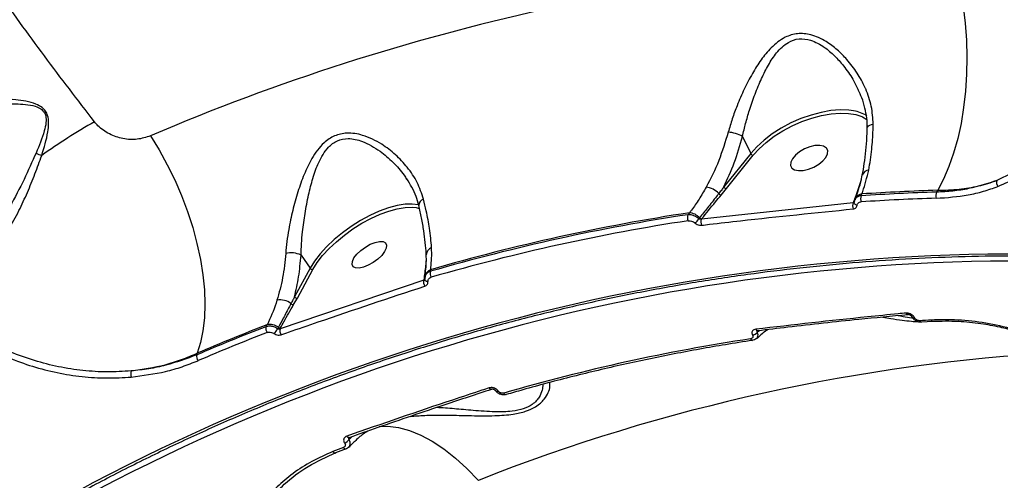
# Model space of a CAD drawing. Header units: millimetres. Extents: x -4335 to 4318, y -3792 to 3101.
# Drawn here: x 1303.6 to 1522.9, y 807.9 to 911 of the extents above; entities that cross this region are included whole.
import ezdxf

# ---------------------------------------------------------------- set-up
doc = ezdxf.new("R2010")
doc.units = ezdxf.units.MM
doc.layers.add('DIKOM_ОБЪЕКТ', color=7, linetype='Continuous')
doc.layers.add('DIKOM_РАЗМЕР_ОБЪЕКТА', color=7, linetype='Continuous')
doc.styles.add('style1', font='arial.ttf', dxfattribs={"width": 0.8})
doc.dimstyles.new('1-50', dxfattribs={"dimtxt": 300, "dimasz": 200, "dimexe": 100, "dimexo": 0, "dimgap": 100, "dimtad": 1, "dimtxsty": 'style1', "dimcen": 200, "dimclrd": 7, "dimclre": 7, "dimclrt": 7, "dimadec": 1, "dimazin": 2, "dimtfac": 1, "dimtmove": 0, "dimatfit": 2, "dimfxl": 0, "dimlwd": 25, "dimlwe": 18, "dimarcsym": 0})

# ---------------------------------------------------------------- blocks, each defined once
blk = doc.blocks.new('*D3')
at = {"layer": 'Defpoints', "color": 0, "transparency": 16777216}
for p in [(-2375.87, 1532.76), (1667.44, 1532.76), (-1786.5, -1525.94)]:
    blk.add_point(p, dxfattribs=at)
at = {"layer": 'DIKOM_РАЗМЕР_ОБЪЕКТА', "color": 7, "lineweight": 18, "transparency": 16777216}
for p, q in [((1667.44, 1532.76), (-2475.87, 1532.76)), ((-1786.5, -1525.94), (-2475.87, -1525.94))]:
    blk.add_line(p, q, dxfattribs=at)
at = {"layer": 'DIKOM_РАЗМЕР_ОБЪЕКТА', "color": 7, "lineweight": 25, "transparency": 16777216}
blk.add_line((-2375.87, -1325.94), (-2375.87, 1332.76), dxfattribs=at)
at = {"layer": 'DIKOM_РАЗМЕР_ОБЪЕКТА', "color": 7, "transparency": 16777216}
for points in [[(-2409.21, 1332.76), (-2342.54, 1332.76), (-2375.87, 1532.76)], [(-2409.21, -1325.94), (-2342.54, -1325.94), (-2375.87, -1525.94)]]:
    blk.add_solid(points, dxfattribs=at)
at = {"layer": 'DIKOM_РАЗМЕР_ОБЪЕКТА', "color": 7, "transparency": 16777216, "insert": (-2629.15, -119.32), "char_height": 300, "attachment_point": 5, "rotation": 90, "style": 'style1'}
blk.add_mtext('3050', dxfattribs=at)

msp = doc.modelspace()

# ---------------------------------------------------------------- linework, layer by layer
at = {"layer": 'DIKOM_ОБЪЕКТ', "color": 7, "linetype": 'Continuous', "lineweight": 15}
for p, q in [((1465.257, 884.869), (1467.08, 881.031)), ((1467.08, 881.031), (1461.099, 873.577)), ((1461.674, 873.17), (1467.655, 880.624)), ((1525.479, 876.594), (1522.144, 874.984)), ((1460.488, 871.736), (1461.674, 873.17)), ((1508.895, 872.795), (1508.628, 872.382)), ((1490.342, 870.577), (1490.461, 870.9)), ((1491.8, 871.575), (1491.95, 871.981)), ((1489.992, 870.004), (1456.054, 866.345)), ((1490.075, 870.226), (1489.992, 870.004)), ((1453.376, 867.77), (1453.037, 867.34)), ((1455.673, 866.651), (1455.471, 866.398)), ((1456.054, 866.345), (1456.118, 866.425)), ((1366.54, 858.297), (1368.56, 855.343)), ((1368.56, 855.343), (1365.074, 848.954)), ((1365.723, 848.684), (1369.209, 855.073)), ((1394.26, 853.238), (1394.216, 852.91)), ((1394.226, 853.246), (1394.257, 853.477)), ((1395.481, 854.667), (1395.529, 855.032)), ((1393.994, 852.68), (1361.846, 841.787)), ((1394.003, 852.747), (1393.994, 852.68)), ((1394.216, 852.91), (1394.209, 852.854)), ((1394.214, 852.855), (1394.216, 852.91)), ((1364.89, 847.211), (1365.723, 848.684)), ((1502.235, 844.967), (1502.218, 844.966)), ((1503.696, 844.28), (1503.685, 844.301)), ((1358.937, 842.692), (1358.709, 842.269)), ((1361.477, 842.135), (1361.299, 841.808)), ((1507.826, 843.42), (1505.284, 843.267)), ((1361.846, 841.787), (1361.973, 842.019)), ((1467.472, 840.416), (1467.483, 840.395)), ((1468.574, 841.055), (1468.799, 841.357)), ((1468.585, 841.035), (1468.574, 841.055)), ((1469.016, 841.383), (1468.585, 841.035)), ((1468.648, 841.364), (1468.628, 841.362)), ((1343.221, 835.961), (1343.342, 836.341)), ((1409.15, 828.263), (1409.131, 828.258)), ((1410.053, 827.934), (1410.034, 827.961)), ((1410.623, 827.875), (1410.609, 827.895)), ((1376.288, 816.248), (1376.302, 816.229)), ((1377.273, 817.052), (1377.552, 817.522)), ((1377.287, 817.032), (1377.273, 817.052)), ((1377.965, 817.668), (1377.287, 817.032)), ((1377.313, 817.46), (1377.292, 817.454)), ((1376.611, 814.934), (1374.258, 814.009))]:
    msp.add_line(p, q, dxfattribs=at)
at = {"layer": 'DIKOM_ОБЪЕКТ', "color": 7, "linetype": 'Continuous', "lineweight": 15, "flags": 128}
for points in [[(1512.229, 924.468), (1513.168, 921.097), (1513.952, 917.57), (1514.573, 913.92), (1515.027, 910.179), (1515.309, 906.383), (1515.417, 902.565), (1515.349, 898.76), (1515.107, 895.003), (1514.692, 891.328), (1514.108, 887.77), (1513.361, 884.359), (1512.457, 881.128), (1511.405, 878.106), (1510.214, 875.319), (1508.895, 872.795)], [(1490.088, 890.565), (1489.017, 890.716), (1487.092, 890.785), (1485.01, 890.626), (1482.818, 890.243), (1480.564, 889.645), (1478.296, 888.845), (1476.065, 887.86), (1473.919, 886.712), (1471.906, 885.425), (1470.068, 884.029), (1468.448, 882.554), (1467.08, 881.031)], [(1467.655, 880.624), (1468.982, 882.1), (1470.553, 883.531), (1472.334, 884.885), (1474.287, 886.132), (1476.368, 887.246), (1478.531, 888.201), (1480.73, 888.977), (1482.916, 889.557), (1485.042, 889.928), (1487.061, 890.082), (1488.928, 890.015), (1490.603, 889.73), (1491.932, 889.284)], [(1491.932, 889.284), (1492.048, 889.232), (1493.078, 888.647)], [(1493.131, 886.72), (1493.15, 886.823), (1493.255, 887.019), (1493.447, 887.201), (1493.718, 887.363), (1494.059, 887.498), (1494.457, 887.602)], [(1332.887, 884.978), (1334.826, 881.827), (1336.638, 878.527), (1338.309, 875.107), (1339.821, 871.6), (1341.162, 868.036), (1342.319, 864.449), (1343.283, 860.872), (1344.043, 857.336), (1344.593, 853.874), (1344.928, 850.517), (1345.045, 847.297), (1344.943, 844.242), (1344.623, 841.381), (1344.088, 838.739), (1343.342, 836.341)], [(1478.848, 877.242), (1480.02, 877.51), (1481.203, 877.982), (1482.3, 878.618), (1483.223, 879.368), (1483.897, 880.171), (1484.268, 880.961), (1484.304, 881.675), (1484.004, 882.255), (1483.391, 882.654), (1482.516, 882.839), (1481.449, 882.795), (1480.277, 882.527), (1479.094, 882.055), (1477.996, 881.419), (1477.073, 880.669), (1476.399, 879.866), (1476.029, 879.075), (1475.992, 878.362), (1476.293, 877.782), (1476.905, 877.383), (1477.781, 877.198), (1478.848, 877.242)], [(1392.964, 869.49), (1392.811, 869.528), (1391.413, 869.714), (1389.799, 869.659), (1388.004, 869.366), (1386.068, 868.839), (1384.033, 868.092), (1381.944, 867.139), (1379.847, 866.003), (1377.786, 864.707), (1375.809, 863.281), (1373.957, 861.756), (1372.272, 860.164), (1370.789, 858.541), (1369.543, 856.922), (1368.56, 855.343)], [(1369.209, 855.073), (1370.162, 856.604), (1371.371, 858.174), (1372.808, 859.748), (1374.442, 861.291), (1376.238, 862.77), (1378.156, 864.153), (1380.154, 865.41), (1382.188, 866.512), (1384.213, 867.435), (1386.186, 868.16), (1388.064, 868.67), (1389.804, 868.955), (1391.369, 869.008), (1392.292, 868.915)], [(1392.292, 868.915), (1392.725, 868.828), (1393.106, 868.723)], [(1490.873, 869.417), (1490.713, 869.476), (1490.569, 869.552), (1490.447, 869.643), (1490.349, 869.746), (1490.28, 869.857), (1490.242, 869.973), (1490.235, 870.09), (1490.26, 870.205)], [(1380.509, 855.588), (1379.535, 855.384), (1378.745, 855.421), (1378.204, 855.697), (1377.954, 856.189), (1378.017, 856.857), (1378.387, 857.647), (1379.035, 858.496), (1379.907, 859.334), (1380.934, 860.093), (1382.031, 860.712), (1383.111, 861.142), (1384.085, 861.346), (1384.875, 861.309), (1385.416, 861.033), (1385.666, 860.541), (1385.603, 859.873), (1385.233, 859.083), (1384.585, 858.234), (1383.713, 857.396), (1382.686, 856.637), (1381.589, 856.017), (1380.509, 855.588)], [(1394.929, 852.337), (1394.772, 852.366), (1394.627, 852.411), (1394.5, 852.469), (1394.392, 852.541), (1394.308, 852.623), (1394.25, 852.714), (1394.219, 852.81), (1394.214, 852.855)], [(1410.038, 827.956), (1410.069, 827.92), (1410.14, 827.874), (1410.233, 827.849), (1410.344, 827.843), (1410.471, 827.859), (1410.609, 827.895)], [(1384.01, 819.939), (1385.943, 819.98), (1388.322, 819.689), (1390.783, 819.031), (1393.308, 818.012), (1395.877, 816.64), (1398.469, 814.926), (1401.066, 812.882), (1403.645, 810.524), (1406.188, 807.872)], [(1377.292, 817.454), (1377.277, 817.45), (1377.181, 817.449), (1377.078, 817.483), (1376.97, 817.551), (1376.863, 817.65), (1376.76, 817.777)], [(1373.68, 814.312), (1373.776, 814.201), (1373.874, 814.112), (1373.973, 814.046), (1374.07, 814.006), (1374.162, 813.992), (1374.246, 814.005), (1374.258, 814.01)]]:
    msp.add_lwpolyline(points, dxfattribs=at)
at = {"layer": 'DIKOM_ОБЪЕКТ', "color": 7, "linetype": 'Continuous', "lineweight": 15}
for centre, radius, start, end in [((1526.244, 433.839), 490.829, 91.63622, 113.19987), ((1488.671, 882.179), 8.505, 58.91497, 80.41093), ((1393.978, 760.009), 147.776, 119.87748, 125.30814), ((1461.318, 877.403), 8.441, 62.18731, 84.99816), ((1311.325, 888.84), 8.687, 242.45742, 251.49021), ((1467.746, 881.362), 0.744, 206.39971, 262.94293), ((1493.596, 875.688), 1.637, 93.92334, 161.51372), ((1523.337, 874.481), 1.294, 157.12796, 219.50908), ((1456.599, 868.893), 4.636, 43.56863, 83.74058), ((1461.765, 873.908), 0.744, 206.39042, 262.96342), ((1522.578, 411.159), 461.839, 91.69772, 93.80247), ((1394.397, 869.366), 1.519, 107.86204, 177.58385), ((1460.608, 872.49), 0.764, 211.68196, 260.97359), ((1492.132, 870.165), 1.826, 95.72789, 156.24771), ((1493.407, 870.868), 1.756, 156.27135, 202.22423), ((1522.237, 410.825), 460.387, 91.70086, 93.79301), ((1522.323, 411.206), 461.38, 91.7009, 93.79324), ((1510.241, 871.629), 1.78, 154.97602, 200.37978), ((1491.558, 869.332), 1.704, 156.75884, 204.24676), ((1490.034, 870.576), 0.352, 276.69937, 337.37055), ((1521.208, 420.716), 451.797, 98.67835, 106.15772), ((1521.454, 420.875), 452.05, 98.66159, 106.17446), ((1454.634, 866.738), 1.707, 159.32843, 206.41539), ((1453.078, 864.241), 3.541, 42.87964, 85.18322), ((1451.932, 868.827), 4.293, 308.78384, 325.5287), ((1456.198, 867.134), 0.714, 222.64804, 263.54834), ((1457.701, 865.707), 1.766, 158.81228, 204.43994), ((1521.124, 420.349), 450.791, 98.67836, 106.15769), ((1396.336, 858.313), 1.78, 109.71134, 179.44737), ((1526.839, 415.623), 442.919, 84.78125, 120.05483), ((1364.273, 853.549), 5.261, 64.47172, 102.66406), ((1527.457, 415.287), 441.687, 84.78539, 120.05072), ((1369.093, 855.711), 0.648, 214.55562, 280.22857), ((1396.233, 853.159), 2.001, 110.58554, 170.85885), ((1397.053, 854.218), 1.635, 164.06171, 212.73745), ((1395.523, 852.26), 1.586, 164.64874, 214.89712), ((1393.827, 853.142), 0.432, 294.09167, 329.57615), ((1365.608, 849.322), 0.648, 214.55562, 280.22857), ((1361.929, 844.48), 3.782, 51.27841, 101.55642), ((1364.791, 847.858), 0.655, 220.73204, 278.68264), ((1502.297, 845.477), 0.518, 198.663, 261.29671), ((1503.557, 844.816), 0.531, 215.02516, 283.93191), ((1503.568, 844.802), 0.537, 216.56414, 283.73505), ((1521.222, 421.122), 451.415, 111.10077, 113.22342), ((1521.405, 421.439), 451.498, 111.09047, 113.22746), ((1360.261, 841.918), 1.592, 167.2643, 216.84946), ((1359.61, 839.694), 3.073, 52.59295, 102.65737), ((1361.854, 842.627), 0.62, 232.57636, 281.07325), ((1532.221, 410.759), 433.713, 93.27642, 93.6132), ((1505.34, 843.732), 0.468, 195.09738, 263.26081), ((1521.024, 421.038), 450.104, 111.1001, 113.22418), ((1356.019, 844.6), 5.973, 319.52962, 332.13545), ((1363.441, 841.411), 1.639, 166.72058, 215.08736), ((1467.243, 842.079), 1.679, 277.83488, 322.42411), ((1467.254, 842.059), 1.679, 277.83697, 322.42667), ((1468.712, 841.868), 0.514, 198.11135, 260.62351), ((1531.381, 416.086), 428.323, 98.63994, 106.19616), ((1467.511, 839.712), 0.502, 198.98033, 266.50168), ((1344.764, 835.651), 1.573, 168.65372, 218.62857), ((1559.684, 420.184), 416.969, 93.23615, 111.59995), ((1330.862, 831.719), 2.374, 164.287, 197.69068), ((1409.095, 828.817), 0.56, 205.28617, 273.68268), ((1410.38, 828.322), 0.509, 230.58701, 298.47251), ((1412.408, 827.636), 0.546, 204.3185, 272.82026), ((1375.624, 818.067), 1.936, 290.05013, 328.36647), ((1375.638, 818.048), 1.937, 290.05565, 328.36512), ((1531.21, 416.933), 427.464, 111.28506, 111.6244), ((1376.547, 815.508), 0.577, 207.88719, 276.38275)]:
    msp.add_arc(centre, radius, start, end, dxfattribs=at)
for points, knots in [([(1320.364, 888.145), (1316.617, 893.02), (1309.119, 902.777), (1298.232, 917.915), (1287.64, 933.371), (1277.257, 949.357), (1267.119, 965.85), (1257.263, 982.825), (1247.854, 1000.009), (1238.618, 1017.933), (1229.642, 1036.589), (1221.005, 1055.945), (1213.007, 1075.355), (1205.686, 1094.727), (1199.075, 1113.97), (1193.21, 1133.001), (1188.111, 1151.783), (1183.769, 1170.291), (1180.186, 1188.49), (1177.375, 1206.294), (1175.352, 1223.62), (1174.131, 1240.394), (1173.728, 1256.578), (1174.125, 1272.159), (1175.313, 1287.105), (1177.285, 1301.348), (1180.032, 1314.82), (1183.623, 1327.704), (1188.103, 1339.91), (1193.494, 1351.363), (1199.702, 1361.819), (1206.732, 1371.199), (1214.49, 1379.581), (1220.287, 1384.216), (1223.184, 1386.533)], [0, 0, 0, 0, 0.0277665, 0.0555662, 0.0833659, 0.1111323, 0.1400374, 0.1689801, 0.1979227, 0.2268276, 0.2586374, 0.2905481, 0.3225101, 0.3544717, 0.3863819, 0.4181912, 0.4498954, 0.4817, 0.5135555, 0.545411, 0.5772152, 0.6089191, 0.6405474, 0.6722759, 0.7040551, 0.7358343, 0.7675625, 0.7991909, 0.8325939, 0.8660263, 0.8994294, 0.9329429, 0.9664864, 1, 1, 1, 1]), ([(1304.461, 798.908), (1303.449, 800.016), (1299.994, 803.799), (1294.157, 810.447), (1286.966, 818.823), (1279.872, 827.351), (1272.884, 835.997), (1266.001, 844.767), (1259.222, 853.662), (1252.543, 862.686), (1245.962, 871.84), (1239.477, 881.128), (1233.087, 890.552), (1226.789, 900.114), (1220.582, 909.82), (1214.472, 919.659), (1208.479, 929.599), (1202.627, 939.6), (1196.934, 949.634), (1191.402, 959.697), (1186.027, 969.792), (1180.808, 979.924), (1175.741, 990.095), (1170.827, 1000.309), (1166.063, 1010.567), (1161.449, 1020.873), (1156.983, 1031.231), (1152.666, 1041.638), (1148.51, 1052.067), (1144.532, 1062.476), (1140.748, 1072.827), (1137.16, 1083.109), (1133.767, 1093.327), (1130.567, 1103.484), (1127.558, 1113.585), (1124.739, 1123.632), (1122.11, 1133.628), (1119.67, 1143.576), (1117.419, 1153.478), (1115.356, 1163.337), (1113.485, 1173.134), (1111.814, 1182.831), (1110.352, 1192.389), (1109.1, 1201.791), (1108.057, 1211.039), (1107.223, 1220.137), (1106.596, 1229.089), (1106.177, 1237.897), (1105.964, 1246.565), (1105.959, 1255.093), (1106.161, 1263.485), (1106.571, 1271.744), (1107.189, 1279.857), (1108.013, 1287.8), (1109.041, 1295.538), (1110.27, 1303.052), (1111.7, 1310.34), (1113.33, 1317.406), (1115.161, 1324.251), (1117.192, 1330.879), (1119.425, 1337.292), (1121.86, 1343.49), (1124.497, 1349.475), (1127.339, 1355.248), (1130.381, 1360.811), (1133.629, 1366.127), (1136.239, 1370.088), (1137.825, 1372.188), (1138.202, 1372.686)], [0, 0, 0, 0, 0.0064579, 0.0220536, 0.0376537, 0.0531764, 0.0686275, 0.0840244, 0.099385, 0.1147266, 0.1300668, 0.1454198, 0.1608006, 0.1762268, 0.1917158, 0.2072851, 0.2228892, 0.2384362, 0.2539061, 0.2693167, 0.2846857, 0.3000308, 0.3153693, 0.3307171, 0.3460876, 0.3614984, 0.376967, 0.3925107, 0.4081175, 0.4236983, 0.4391916, 0.4546206, 0.4700027, 0.4853558, 0.5006973, 0.5160447, 0.5314098, 0.5468098, 0.5622626, 0.5777855, 0.5933872, 0.6089872, 0.6245089, 0.6399613, 0.6553617, 0.6707279, 0.6860772, 0.7014273, 0.7167915, 0.7321854, 0.7476265, 0.763132, 0.7787193, 0.7943265, 0.809879, 0.825356, 0.8407746, 0.8561523, 0.8715059, 0.8868529, 0.9022085, 0.9175857, 0.9330015, 0.9484726, 0.964016, 0.9796082, 0.9951626, 1, 1, 1, 1]), ([(1305.013, 798.99), (1302.139, 802.189), (1294.397, 810.807), (1281.994, 825.44), (1267.924, 843), (1254.071, 861.346), (1240.491, 880.434), (1227.24, 900.218), (1214.609, 920.261), (1202.627, 940.488), (1191.308, 960.822), (1180.467, 981.594), (1170.164, 1002.751), (1160.448, 1024.225), (1151.534, 1045.544), (1143.433, 1066.639), (1136.139, 1087.447), (1129.533, 1108.306), (1123.668, 1129.144), (1118.583, 1149.888), (1114.391, 1170.081), (1111.085, 1189.665), (1108.638, 1208.6), (1107.011, 1227.194), (1106.246, 1245.365), (1106.366, 1263.04), (1107.368, 1279.829), (1109.229, 1295.695), (1111.905, 1310.622), (1115.441, 1324.856), (1119.865, 1338.307), (1125.162, 1350.939), (1131.037, 1361.877), (1135.523, 1369.125), (1138.064, 1372.345), (1138.46, 1372.848)], [0, 0, 0, 0, 0.0184092, 0.0495957, 0.0808061, 0.1119926, 0.1440849, 0.1762035, 0.2082958, 0.2394823, 0.2706928, 0.3018793, 0.3339715, 0.36609, 0.3981823, 0.4293688, 0.4605793, 0.4917658, 0.5238581, 0.5559766, 0.588069, 0.6192554, 0.6504658, 0.6816524, 0.7137447, 0.7458632, 0.7779554, 0.8091418, 0.8403524, 0.8715386, 0.903631, 0.9357495, 0.9678418, 0.9949849, 1, 1, 1, 1]), ([(1522.338, 873.657), (1523.921, 874.357), (1526.84, 875.648), (1530.481, 878.227), (1533.487, 881.052), (1536.001, 884.288), (1537.994, 887.905), (1539.465, 891.851), (1540.411, 896.095), (1540.794, 900.603), (1540.68, 905.303), (1540.153, 908.552), (1539.89, 910.174)], [0, 0, 0, 0, 0.116679, 0.2150838, 0.3137969, 0.4122005, 0.510059, 0.608226, 0.7060841, 0.803953, 0.9021315, 1, 1, 1, 1]), ([(1494.457, 887.602), (1494.381, 888.943), (1494.227, 891.626), (1493.296, 894.317), (1492.205, 896.799), (1490.952, 899.095), (1488.805, 901.933), (1486.452, 904.297), (1484.286, 905.92), (1482.273, 907.001), (1480.15, 907.77), (1477.541, 908.029), (1475.037, 907.272), (1473.108, 906.036), (1471.272, 904.384), (1469.356, 902.033), (1467.39, 898.896), (1465.597, 895.447), (1464.117, 892.016), (1462.916, 888.778), (1462.342, 886.8), (1462.054, 885.812)], [0, 0, 0, 0, 0.0726904, 0.1455241, 0.1511322, 0.2173305, 0.2835414, 0.3377161, 0.3918178, 0.4254877, 0.4591105, 0.5134523, 0.5679355, 0.6044954, 0.6411211, 0.7029631, 0.7649119, 0.8309033, 0.8968714, 0.9484527, 1, 1, 1, 1]), ([(1465.257, 884.869), (1465.479, 885.833), (1465.928, 887.778), (1466.861, 890.955), (1468.026, 894.352), (1469.427, 897.756), (1471.004, 900.881), (1472.541, 903.227), (1474.077, 904.897), (1475.684, 906.125), (1477.871, 906.878), (1480.19, 906.561), (1482.074, 905.749), (1483.891, 904.618), (1485.861, 902.938), (1488.001, 900.53), (1489.827, 897.962), (1490.738, 896.053), (1491.122, 895.248)], [0, 0, 0, 0, 0.0634864, 0.1280234, 0.2090969, 0.2916221, 0.3660303, 0.4419406, 0.4840635, 0.5272277, 0.5885561, 0.649802, 0.6885312, 0.728246, 0.7931506, 0.8593715, 0.9406277, 1, 1, 1, 1]), ([(1493.127, 886.714), (1493.129, 886.732), (1493.197, 887.468), (1493.049, 888.979), (1492.662, 891.241), (1492.022, 893.364), (1491.41, 894.686), (1491.144, 895.262)], [0, 0, 0, 0, 0.0062471, 0.2551416, 0.5160748, 0.7891718, 1, 1, 1, 1]), ([(1308.567, 880.603), (1309.107, 882.345), (1309.853, 884.755), (1310.188, 887.752), (1310.03, 889.356), (1309.475, 890.543), (1308.578, 891.456), (1307.07, 892.23), (1305.059, 892.768), (1301.357, 893.27), (1298.386, 893.259), (1296.194, 893.251)], [0, 0, 0, 0, 0.2311147, 0.3196671, 0.3914021, 0.4366909, 0.4822187, 0.5456614, 0.6397126, 0.7342287, 1, 1, 1, 1]), ([(1296.284, 891.841), (1296.287, 891.841), (1298.425, 892.065), (1301.323, 892.227), (1304.935, 892.07), (1306.863, 891.734), (1308.312, 891.142), (1309.14, 890.353), (1309.58, 889.273), (1309.567, 887.803), (1308.942, 885.008), (1307.997, 882.769), (1307.308, 881.138)], [0, 0, 0, 0, 0.0003159, 0.2742194, 0.3691428, 0.4635449, 0.5235463, 0.5648674, 0.6061832, 0.6747259, 0.7630179, 1, 1, 1, 1]), ([(1332.887, 884.978), (1331.918, 884.663), (1330.004, 884.041), (1326.756, 884.219), (1323.675, 885.253), (1321.541, 886.753), (1320.619, 887.843), (1320.364, 888.145)], [0, 0, 0, 0, 0.238519, 0.4713361, 0.6968036, 0.9159899, 1, 1, 1, 1]), ([(1492.029, 876.223), (1492.069, 876.404), (1492.294, 877.421), (1492.596, 879.486), (1492.912, 882.417), (1493.081, 884.849), (1493.101, 886.33), (1493.107, 886.722)], [0, 0, 0, 0, 0.0597773, 0.336917, 0.6167482, 0.8986027, 1, 1, 1, 1]), ([(1493.484, 877.32), (1493.73, 878.845), (1494.185, 881.663), (1494.406, 885.242), (1494.448, 887.174), (1494.457, 887.602)], [0, 0, 0, 0, 0.4786863, 0.8843724, 1, 1, 1, 1]), ([(1393.931, 870.812), (1393.514, 872.075), (1392.678, 874.604), (1390.436, 877.923), (1387.743, 880.813), (1385.049, 882.879), (1382.534, 884.291), (1380.502, 885.095), (1378.572, 885.537), (1376.435, 885.667), (1373.989, 885.13), (1371.806, 883.643), (1370.183, 881.812), (1368.659, 879.469), (1367.179, 876.36), (1365.797, 872.434), (1364.647, 868.293), (1363.863, 864.529), (1363.355, 861.303), (1363.198, 859.556), (1363.119, 858.682)], [0, 0, 0, 0, 0.0754483, 0.1510287, 0.2213859, 0.2917227, 0.3346575, 0.3775434, 0.4104258, 0.4432558, 0.4962483, 0.5490795, 0.5889874, 0.6289746, 0.6969451, 0.7650085, 0.83635, 0.90763, 0.9538283, 1, 1, 1, 1]), ([(1366.54, 858.297), (1366.572, 859.144), (1366.636, 860.853), (1366.923, 863.984), (1367.414, 867.661), (1368.171, 871.684), (1369.151, 875.528), (1370.232, 878.557), (1371.434, 880.861), (1372.734, 882.621), (1374.595, 884.044), (1376.773, 884.471), (1378.687, 884.243), (1380.445, 883.71), (1382.315, 882.809), (1384.654, 881.295), (1387.147, 879.099), (1389.137, 876.967), (1389.962, 875.596), (1390.137, 875.307)], [0, 0, 0, 0, 0.0542321, 0.1093103, 0.1929509, 0.2785361, 0.3571034, 0.4373191, 0.4816491, 0.5270033, 0.5841146, 0.6409375, 0.6766562, 0.7134783, 0.7622655, 0.811883, 0.8939173, 0.9776309, 1, 1, 1, 1]), ([(1462.054, 885.812), (1461.395, 883.657), (1460.057, 879.286), (1458.159, 875.374), (1457.11, 873.513), (1457.104, 873.502)], [0, 0, 0, 0, 0.4913957, 0.9970691, 1, 1, 1, 1]), ([(1461.099, 873.577), (1461.908, 875.329), (1463.544, 878.87), (1464.682, 882.855), (1465.257, 884.869)], [0, 0, 0, 0, 0.4947653, 1, 1, 1, 1]), ([(1285.305, 852.61), (1286.445, 852.642), (1288.446, 852.698), (1291.214, 853.788), (1293.741, 855.312), (1296.229, 857.484), (1298.795, 860.436), (1301.236, 864.046), (1303.469, 868.132), (1305.398, 872.313), (1307.09, 876.478), (1308.075, 879.229), (1308.567, 880.603)], [0, 0, 0, 0, 0.1044881, 0.1833859, 0.2623382, 0.3558358, 0.4494198, 0.5631916, 0.6770795, 0.7845063, 0.8924056, 1, 1, 1, 1]), ([(1307.308, 881.138), (1306.432, 879.176), (1304.659, 875.202), (1301.884, 869.794), (1299.077, 865.171), (1296.533, 861.676), (1293.889, 858.791), (1291.679, 856.835), (1290.223, 855.992), (1289.728, 855.705)], [0, 0, 0, 0, 0.2052049, 0.4156969, 0.5588364, 0.7052004, 0.8206449, 0.9389472, 1, 1, 1, 1]), ([(1491.95, 871.981), (1492.017, 872.17), (1492.587, 873.771), (1493.064, 875.657), (1493.484, 877.32)], [0, 0, 0, 0, 0.1178564, 1, 1, 1, 1]), ([(1392.887, 869.431), (1392.698, 870.107), (1392.309, 871.496), (1391.393, 873.479), (1390.58, 874.729), (1390.184, 875.338)], [0, 0, 0, 0, 0.3275232, 0.6728128, 1, 1, 1, 1]), ([(1491.807, 875.157), (1491.399, 873.952), (1490.846, 872.313), (1490.236, 870.663), (1490.075, 870.226)], [0, 0, 0, 0, 0.7353032, 1, 1, 1, 1]), ([(1490.462, 870.919), (1490.641, 871.411), (1491.061, 872.563), (1491.647, 874.352), (1491.912, 875.667), (1492.021, 876.208)], [0, 0, 0, 0, 0.305274, 0.7138673, 1, 1, 1, 1]), ([(1522.144, 874.984), (1520.076, 874.303), (1516.944, 873.271), (1512.307, 872.581), (1509.854, 872.449), (1508.628, 872.382)], [0, 0, 0, 0, 0.4928067, 0.7464005, 1, 1, 1, 1]), ([(1508.895, 872.795), (1510.5, 872.845), (1513.657, 872.943), (1518.106, 873.684), (1520.793, 874.549), (1522.144, 874.984)], [0, 0, 0, 0, 0.3395455, 0.667763, 1, 1, 1, 1]), ([(1457.104, 873.502), (1456.587, 872.594), (1455.548, 870.77), (1454.288, 868.922), (1453.525, 867.958), (1453.376, 867.77)], [0, 0, 0, 0, 0.443893, 0.8911144, 1, 1, 1, 1]), ([(1461.099, 873.577), (1460.935, 873.358), (1460.562, 872.86), (1460.175, 872.366), (1459.958, 872.089)], [0, 0, 0, 0, 0.4403351, 1, 1, 1, 1]), ([(1508.572, 871.009), (1510.984, 871.185), (1514.638, 871.45), (1519.143, 872.519), (1521.273, 873.278), (1522.338, 873.657)], [0, 0, 0, 0, 0.4927592, 0.7463788, 1, 1, 1, 1]), ([(1395.735, 859.989), (1395.608, 861.389), (1395.375, 863.951), (1394.682, 867.676), (1394.14, 869.938), (1393.931, 870.812)], [0, 0, 0, 0, 0.4251174, 0.7780796, 1, 1, 1, 1]), ([(1459.958, 872.089), (1459.787, 871.871), (1458.935, 870.784), (1457.513, 868.96), (1456.257, 867.384), (1455.673, 866.651)], [0, 0, 0, 0, 0.1178946, 0.5894812, 1, 1, 1, 1]), ([(1456.118, 866.425), (1457.134, 867.681), (1458.567, 869.453), (1460.055, 871.221), (1460.488, 871.736)], [0, 0, 0, 0, 0.7088218, 1, 1, 1, 1]), ([(1490.254, 870.091), (1490.252, 870.161), (1490.248, 870.328), (1490.326, 870.476), (1490.371, 870.562)], [0, 0, 0, 0, 0.4184476, 1, 1, 1, 1]), ([(1491.8, 871.575), (1491.699, 871.561), (1491.353, 871.512), (1490.853, 871.278), (1490.464, 870.924), (1490.392, 870.642), (1490.372, 870.562)], [0, 0, 0, 0, 0.1468972, 0.5034405, 0.8587756, 1, 1, 1, 1]), ([(1394.541, 858.35), (1394.539, 858.451), (1394.523, 859.296), (1394.352, 861.093), (1394.013, 863.737), (1393.526, 866.523), (1393.084, 868.478), (1392.869, 869.429)], [0, 0, 0, 0, 0.0329353, 0.2747258, 0.5194163, 0.7661712, 1, 1, 1, 1]), ([(1456.093, 864.976), (1456.675, 865.045), (1459.586, 865.387), (1470.938, 866.696), (1481.625, 867.781), (1490.004, 868.632)], [0, 0, 0, 0, 0.0512237, 0.2561266, 1, 1, 1, 1]), ([(1490.239, 870.139), (1490.236, 870.125), (1490.223, 870.072), (1490.152, 870.022), (1490.064, 870), (1490.006, 870.003), (1489.992, 870.004)], [0, 0, 0, 0, 0.1377347, 0.5028753, 0.8786112, 1, 1, 1, 1]), ([(1490.004, 868.632), (1490.05, 868.638), (1490.239, 868.663), (1490.528, 868.784), (1490.796, 869.049), (1490.847, 869.294), (1490.873, 869.417)], [0, 0, 0, 0, 0.0963818, 0.3985807, 0.6990965, 1, 1, 1, 1]), ([(1490.873, 869.417), (1490.898, 869.539), (1490.95, 869.784), (1491.218, 870.05), (1491.518, 870.176), (1491.722, 870.198), (1491.782, 870.204)], [0, 0, 0, 0, 0.292755, 0.5850877, 0.8788232, 1, 1, 1, 1]), ([(1455.471, 866.398), (1455.415, 866.448), (1455.152, 866.688), (1454.595, 867.045), (1453.789, 867.339), (1453.287, 867.34), (1453.037, 867.34)], [0, 0, 0, 0, 0.0813959, 0.3858, 0.6937427, 1, 1, 1, 1]), ([(1456.054, 866.345), (1455.988, 866.327), (1455.86, 866.293), (1455.662, 866.306), (1455.534, 866.354), (1455.478, 866.392), (1455.471, 866.398)], [0, 0, 0, 0, 0.3343753, 0.6548041, 0.9517084, 1, 1, 1, 1]), ([(1453.106, 865.979), (1453.263, 865.988), (1453.578, 866.007), (1454.081, 865.854), (1454.426, 865.652), (1454.587, 865.511), (1454.621, 865.481)], [0, 0, 0, 0, 0.307718, 0.6158859, 0.9190996, 1, 1, 1, 1]), ([(1454.621, 865.481), (1454.642, 865.462), (1454.789, 865.331), (1455.114, 865.129), (1455.615, 864.963), (1455.933, 864.972), (1456.093, 864.976)], [0, 0, 0, 0, 0.052344, 0.3649891, 0.6827408, 1, 1, 1, 1]), ([(1395.529, 855.032), (1395.546, 855.192), (1395.634, 856.002), (1395.784, 857.605), (1395.752, 859.192), (1395.735, 859.989)], [0, 0, 0, 0, 0.1088877, 0.552805, 1, 1, 1, 1]), ([(1567.447, 856.331), (1565.355, 856.506), (1559.284, 857.014), (1549.236, 857.618), (1537.313, 858.038), (1525.407, 858.142), (1513.525, 857.935), (1501.673, 857.416), (1489.857, 856.584), (1478.085, 855.442), (1466.362, 853.988), (1454.694, 852.224), (1443.089, 850.151), (1431.553, 847.771), (1420.091, 845.083), (1408.711, 842.091), (1397.417, 838.794), (1386.217, 835.196), (1375.117, 831.299), (1364.122, 827.103), (1353.238, 822.612), (1342.472, 817.828), (1331.829, 812.755), (1321.317, 807.39), (1312.62, 802.67), (1307.449, 799.702), (1305.697, 798.697)], [0, 0, 0, 0, 0.0228191, 0.066222, 0.1096261, 0.1530303, 0.1964353, 0.2398405, 0.283246, 0.3266516, 0.3700578, 0.4134643, 0.4568712, 0.500278, 0.5436852, 0.5870923, 0.6304997, 0.6739071, 0.7173147, 0.7607223, 0.8041297, 0.847537, 0.8909443, 0.9343514, 0.9777582, 1, 1, 1, 1]), ([(1363.119, 858.682), (1362.937, 856.841), (1362.569, 853.114), (1361.641, 849.841), (1361.171, 848.186)], [0, 0, 0, 0, 0.4942439, 1, 1, 1, 1]), ([(1365.074, 848.954), (1365.418, 850.42), (1366.112, 853.376), (1366.397, 856.648), (1366.54, 858.297)], [0, 0, 0, 0, 0.4960584, 1, 1, 1, 1]), ([(1394.255, 853.5), (1394.305, 853.885), (1394.429, 854.835), (1394.593, 856.487), (1394.563, 857.739), (1394.549, 858.332)], [0, 0, 0, 0, 0.2635217, 0.6508512, 1, 1, 1, 1]), ([(1394.513, 857.208), (1394.473, 856.78), (1394.338, 855.31), (1394.142, 853.81), (1394.003, 852.747)], [0, 0, 0, 0, 0.2911766, 1, 1, 1, 1]), ([(1328.577, 832.362), (1326.804, 832.255), (1323.253, 832.042), (1317.793, 832.387), (1312.324, 833.222), (1306.906, 834.611), (1301.614, 836.516), (1296.526, 838.922), (1291.715, 841.819), (1287.248, 845.164), (1283.016, 848.999), (1280.585, 851.921), (1279.321, 853.44)], [0, 0, 0, 0, 0.0992785, 0.1988745, 0.2981531, 0.3974216, 0.4970081, 0.5962727, 0.695088, 0.7942209, 0.8930333, 1, 1, 1, 1]), ([(1395.481, 854.667), (1395.395, 854.634), (1395.075, 854.511), (1394.627, 854.168), (1394.294, 853.69), (1394.269, 853.352), (1394.26, 853.238)], [0, 0, 0, 0, 0.1279953, 0.478089, 0.824011, 1, 1, 1, 1]), ([(1394.929, 852.337), (1394.935, 852.471), (1394.946, 852.738), (1395.168, 853.068), (1395.437, 853.254), (1395.627, 853.317), (1395.677, 853.333)], [0, 0, 0, 0, 0.2954391, 0.5903265, 0.8901171, 1, 1, 1, 1]), ([(1278.315, 852.577), (1279.607, 851.024), (1282.092, 848.037), (1286.415, 844.116), (1290.977, 840.695), (1295.89, 837.731), (1301.085, 835.268), (1306.487, 833.317), (1312.016, 831.892), (1317.598, 831.035), (1323.168, 830.677), (1326.792, 830.891), (1328.601, 830.998)], [0, 0, 0, 0, 0.1070822, 0.2059725, 0.3051836, 0.4040773, 0.5033364, 0.602917, 0.7021784, 0.8013466, 0.900832, 1, 1, 1, 1]), ([(1362.1, 840.469), (1362.651, 840.66), (1365.406, 841.619), (1376.15, 845.334), (1386.28, 848.708), (1394.222, 851.353)], [0, 0, 0, 0, 0.0512258, 0.2561279, 1, 1, 1, 1]), ([(1394.202, 852.8), (1394.183, 852.771), (1394.144, 852.711), (1394.06, 852.684), (1394.005, 852.681), (1393.994, 852.68)], [0, 0, 0, 0, 0.4250896, 0.8791677, 1, 1, 1, 1]), ([(1394.222, 851.353), (1394.258, 851.366), (1394.431, 851.428), (1394.689, 851.606), (1394.911, 851.936), (1394.923, 852.204), (1394.929, 852.337)], [0, 0, 0, 0, 0.0810385, 0.3908584, 0.6951598, 1, 1, 1, 1]), ([(1365.074, 848.954), (1364.964, 848.733), (1364.712, 848.226), (1364.446, 847.718), (1364.295, 847.431)], [0, 0, 0, 0, 0.4352849, 1, 1, 1, 1]), ([(1361.171, 848.186), (1360.594, 846.487), (1359.939, 844.562), (1359.043, 842.89), (1358.937, 842.692)], [0, 0, 0, 0, 0.8821404, 1, 1, 1, 1]), ([(1364.295, 847.431), (1364.179, 847.211), (1363.597, 846.107), (1362.666, 844.333), (1361.842, 842.809), (1361.477, 842.135)], [0, 0, 0, 0, 0.1222823, 0.6114461, 1, 1, 1, 1]), ([(1361.973, 842.019), (1362.223, 842.475), (1363.167, 844.199), (1364.16, 845.935), (1364.89, 847.211)], [0, 0, 0, 0, 0.2646867, 1, 1, 1, 1]), ([(1501.806, 845.312), (1501.231, 845.257), (1498.357, 844.982), (1487.219, 843.885), (1476.559, 842.664), (1468.223, 841.709)], [0, 0, 0, 0, 0.0517102, 0.258555, 1, 1, 1, 1]), ([(1502.221, 844.943), (1498.564, 844.594), (1489.663, 843.747), (1478.458, 842.534), (1470.884, 841.611), (1468.631, 841.337)], [0, 0, 0, 0, 0.3289373, 0.8004633, 1, 1, 1, 1]), ([(1496.594, 844.397), (1497.187, 844.301), (1498.614, 844.07), (1500.772, 843.755), (1502.822, 843.498), (1503.987, 843.429), (1504.469, 843.401)], [0, 0, 0, 0, 0.2332132, 0.5612131, 0.8181718, 1, 1, 1, 1]), ([(1503.357, 844.158), (1503.262, 844.168), (1502.528, 844.244), (1501.4, 844.449), (1500.403, 844.652), (1500.025, 844.73)], [0, 0, 0, 0, 0.0842685, 0.6518766, 1, 1, 1, 1]), ([(1503.685, 844.301), (1503.64, 844.38), (1503.522, 844.585), (1503.211, 844.889), (1502.769, 845.154), (1502.273, 845.316), (1501.962, 845.313), (1501.806, 845.312)], [0, 0, 0, 0, 0.1342566, 0.3469858, 0.5632576, 0.7817569, 1, 1, 1, 1]), ([(1503.122, 844.51), (1503.113, 844.526), (1503.096, 844.561), (1503.018, 844.654), (1502.894, 844.76), (1502.728, 844.861), (1502.54, 844.935), (1502.356, 844.972), (1502.275, 844.968), (1502.234, 844.967)], [0, 0, 0, 0, 0.1127362, 0.240738, 0.3732282, 0.5245003, 0.679512, 0.8404525, 1, 1, 1, 1]), ([(1503.139, 844.479), (1503.135, 844.486), (1503.13, 844.496), (1503.126, 844.505), (1503.125, 844.507)], [0, 0, 0, 0, 0.7872192, 1, 1, 1, 1]), ([(1505.282, 843.278), (1505.079, 843.278), (1504.633, 843.279), (1503.96, 843.571), (1503.414, 843.993), (1503.231, 844.356), (1503.161, 844.496)], [0, 0, 0, 0, 0.235884, 0.5192611, 0.8150719, 1, 1, 1, 1]), ([(1504.888, 843.61), (1504.886, 843.61), (1504.789, 843.604), (1504.583, 843.621), (1504.311, 843.713), (1504.059, 843.856), (1503.841, 844.04), (1503.743, 844.203), (1503.696, 844.28)], [0, 0, 0, 0, 0.0043131, 0.2198224, 0.4356118, 0.5682675, 0.793833, 1, 1, 1, 1]), ([(1361.299, 841.808), (1361.212, 841.866), (1360.891, 842.076), (1360.259, 842.327), (1359.43, 842.445), (1358.949, 842.327), (1358.709, 842.269)], [0, 0, 0, 0, 0.1106104, 0.4063306, 0.7034961, 1, 1, 1, 1]), ([(1570.656, 808.553), (1569.72, 810.074), (1567.85, 813.114), (1564.192, 817.681), (1559.975, 822.141), (1555.199, 826.409), (1549.949, 830.39), (1544.306, 833.994), (1538.355, 837.141), (1532.185, 839.758), (1525.904, 841.782), (1519.616, 843.152), (1513.394, 843.899), (1509.421, 843.808), (1507.432, 843.763)], [0, 0, 0, 0, 0.0836189, 0.1671665, 0.2504184, 0.3338537, 0.4173039, 0.5004889, 0.5837381, 0.6671391, 0.7504585, 0.8333965, 0.9166288, 1, 1, 1, 1]), ([(1507.784, 843.435), (1507.764, 843.433), (1507.691, 843.429), (1507.562, 843.535), (1507.476, 843.687), (1507.432, 843.763)], [0, 0, 0, 0, 0.1524017, 0.5762758, 1, 1, 1, 1]), ([(1570.168, 808.746), (1569.406, 810), (1567.992, 812.324), (1565.563, 815.542), (1563.343, 818.168), (1561.385, 820.273), (1559.597, 822.064), (1556.592, 824.885), (1551.936, 828.722), (1546.02, 832.699), (1540.537, 835.758), (1535.794, 837.997), (1531.898, 839.523), (1528.76, 840.577), (1526.008, 841.392), (1522.549, 842.245), (1518.271, 843.016), (1513.195, 843.554), (1509.678, 843.468), (1507.781, 843.422)], [0, 0, 0, 0, 0.070122, 0.1299717, 0.1789878, 0.2175617, 0.2496524, 0.2822852, 0.3830865, 0.4842876, 0.5523602, 0.6194698, 0.6818897, 0.711139, 0.7463641, 0.7927558, 0.8502416, 0.9192465, 1, 1, 1, 1]), ([(1358.988, 840.963), (1359.135, 841.004), (1359.429, 841.085), (1359.933, 841.027), (1360.316, 840.882), (1360.51, 840.757), (1360.563, 840.723)], [0, 0, 0, 0, 0.2968756, 0.5940641, 0.8895144, 1, 1, 1, 1]), ([(1360.563, 840.723), (1360.602, 840.697), (1360.782, 840.579), (1361.147, 840.43), (1361.652, 840.36), (1361.951, 840.432), (1362.1, 840.469)], [0, 0, 0, 0, 0.0855998, 0.3893347, 0.6947978, 1, 1, 1, 1]), ([(1361.846, 841.787), (1361.791, 841.766), (1361.683, 841.723), (1361.503, 841.724), (1361.374, 841.763), (1361.313, 841.8), (1361.299, 841.808)], [0, 0, 0, 0, 0.3131954, 0.6196712, 0.9171276, 1, 1, 1, 1]), ([(1467.483, 840.395), (1467.489, 840.382), (1467.537, 840.287), (1467.583, 840.103), (1467.548, 839.9), (1467.441, 839.73), (1467.28, 839.605), (1467.112, 839.567), (1467.036, 839.549)], [0, 0, 0, 0, 0.0340249, 0.2523053, 0.4705519, 0.5979286, 0.8193159, 1, 1, 1, 1]), ([(1468.223, 841.709), (1468.079, 841.678), (1467.79, 841.616), (1467.489, 841.368), (1467.338, 841.04), (1467.346, 840.704), (1467.437, 840.496), (1467.472, 840.416)], [0, 0, 0, 0, 0.2182584, 0.4367304, 0.6530229, 0.8657578, 1, 1, 1, 1]), ([(1468.357, 839.637), (1468.398, 839.664), (1468.518, 839.742), (1468.657, 840.006), (1468.75, 840.413), (1468.677, 840.803), (1468.596, 841.007), (1468.585, 841.035)], [0, 0, 0, 0, 0.1002919, 0.293278, 0.6227132, 0.9493691, 1, 1, 1, 1]), ([(1470.877, 841.608), (1470.709, 841.495), (1469.861, 840.925), (1469.048, 840.184), (1468.395, 839.589)], [0, 0, 0, 0, 0.1977458, 1, 1, 1, 1]), ([(1468.574, 841.055), (1468.562, 841.081), (1468.53, 841.147), (1468.528, 841.254), (1468.569, 841.322), (1468.586, 841.35)], [0, 0, 0, 0, 0.2693649, 0.6979369, 1, 1, 1, 1]), ([(1468.648, 841.361), (1468.638, 841.361), (1468.584, 841.358), (1468.556, 841.339), (1468.562, 841.344), (1468.563, 841.345)], [0, 0, 0, 0, 0.1587388, 0.816984, 1, 1, 1, 1]), ([(1467.485, 839.212), (1465.47, 838.897), (1459.623, 837.982), (1449.99, 836.231), (1438.615, 833.86), (1427.316, 831.176), (1418.603, 828.864), (1413.66, 827.442), (1412.435, 827.09)], [0, 0, 0, 0, 0.1082664, 0.3142244, 0.5201872, 0.7261498, 0.9321143, 1, 1, 1, 1]), ([(1468.366, 839.648), (1468.299, 839.581), (1468.102, 839.383), (1467.777, 839.246), (1467.534, 839.233), (1467.48, 839.23)], [0, 0, 0, 0, 0.2846421, 0.8386236, 1, 1, 1, 1]), ([(1328.577, 832.362), (1331.135, 832.753), (1335.009, 833.346), (1339.863, 834.866), (1342.182, 835.849), (1343.342, 836.341)], [0, 0, 0, 0, 0.4927833, 0.7463924, 1, 1, 1, 1]), ([(1343.221, 835.961), (1340.956, 835.114), (1337.524, 833.831), (1332.516, 832.804), (1329.89, 832.509), (1328.577, 832.362)], [0, 0, 0, 0, 0.4928115, 0.7464029, 1, 1, 1, 1]), ([(1328.601, 830.998), (1331.19, 831.337), (1335.113, 831.851), (1340.022, 833.27), (1342.364, 834.203), (1343.535, 834.669)], [0, 0, 0, 0, 0.4927624, 0.7463852, 1, 1, 1, 1]), ([(1391.036, 822.185), (1391.517, 822.237), (1393, 822.395), (1396.109, 822.487), (1400.18, 822.468), (1403.996, 822.379), (1407.258, 822.325), (1409.698, 822.343), (1411.959, 822.452), (1414.326, 822.704), (1416.866, 823.273), (1418.858, 824.214), (1420.122, 825.178), (1421.13, 826.258), (1421.864, 827.53), (1422.271, 828.835), (1422.184, 829.471), (1422.146, 829.747)], [0, 0, 0, 0, 0.0476249, 0.1468222, 0.2509353, 0.3550102, 0.4127583, 0.4704461, 0.5156417, 0.5607508, 0.6275175, 0.6944377, 0.7394482, 0.7845504, 0.8623237, 0.9402601, 1, 1, 1, 1]), ([(1420.594, 829.334), (1420.566, 828.914), (1420.506, 828.026), (1419.986, 826.749), (1419.179, 825.657), (1418.125, 824.712), (1416.353, 823.814), (1414.025, 823.35), (1411.846, 823.211), (1409.738, 823.218), (1407.446, 823.336), (1404.374, 823.574), (1400.759, 823.912), (1398.182, 824.09), (1396.888, 824.18)], [0, 0, 0, 0, 0.0909446, 0.1923516, 0.2479325, 0.3048789, 0.3862473, 0.4674955, 0.5231418, 0.5804102, 0.6541422, 0.7289523, 0.863937, 1, 1, 1, 1]), ([(1408.588, 828.577), (1408.043, 828.398), (1405.315, 827.502), (1394.748, 824.004), (1384.653, 820.509), (1376.76, 817.777)], [0, 0, 0, 0, 0.0517092, 0.2585532, 1, 1, 1, 1]), ([(1409.136, 828.239), (1405.665, 827.1), (1397.217, 824.329), (1386.598, 820.716), (1379.43, 818.186), (1377.298, 817.433)], [0, 0, 0, 0, 0.3289041, 0.8004006, 1, 1, 1, 1]), ([(1410.609, 827.895), (1410.549, 827.969), (1410.394, 828.163), (1410.032, 828.422), (1409.552, 828.611), (1409.039, 828.68), (1408.739, 828.612), (1408.588, 828.577)], [0, 0, 0, 0, 0.1342562, 0.3469705, 0.5632405, 0.7817197, 1, 1, 1, 1]), ([(1410.036, 827.954), (1410.022, 827.974), (1409.99, 828.018), (1409.888, 828.105), (1409.745, 828.191), (1409.571, 828.257), (1409.389, 828.289), (1409.232, 828.286), (1409.176, 828.269), (1409.148, 828.261)], [0, 0, 0, 0, 0.1144982, 0.2464983, 0.382781, 0.5340782, 0.6887978, 0.8510597, 1, 1, 1, 1]), ([(1412.431, 827.101), (1412.238, 827.058), (1411.813, 826.965), (1411.113, 827.11), (1410.467, 827.433), (1410.197, 827.79), (1410.078, 827.948)], [0, 0, 0, 0, 0.2242568, 0.4937182, 0.7765464, 1, 1, 1, 1]), ([(1411.91, 827.411), (1411.908, 827.41), (1411.816, 827.384), (1411.612, 827.357), (1411.332, 827.399), (1411.059, 827.499), (1410.812, 827.649), (1410.684, 827.802), (1410.623, 827.875)], [0, 0, 0, 0, 0.0043702, 0.21984, 0.435609, 0.5682653, 0.7938142, 1, 1, 1, 1]), ([(1381.48, 818.904), (1381.317, 818.806), (1380.448, 818.284), (1379.027, 817.119), (1377.837, 815.9), (1377.273, 815.323)], [0, 0, 0, 0, 0.1083842, 0.5781446, 1, 1, 1, 1]), ([(1376.302, 816.229), (1376.311, 816.217), (1376.376, 816.124), (1376.457, 815.939), (1376.464, 815.716), (1376.393, 815.513), (1376.262, 815.347), (1376.106, 815.272), (1376.036, 815.238)], [0, 0, 0, 0, 0.0340106, 0.2523025, 0.4705458, 0.5979661, 0.8192999, 1, 1, 1, 1]), ([(1376.76, 817.777), (1376.626, 817.715), (1376.358, 817.59), (1376.115, 817.265), (1376.034, 816.885), (1376.108, 816.529), (1376.238, 816.327), (1376.288, 816.248)], [0, 0, 0, 0, 0.2182814, 0.4367695, 0.6530168, 0.8657677, 1, 1, 1, 1]), ([(1377.273, 817.052), (1377.255, 817.077), (1377.21, 817.141), (1377.193, 817.267), (1377.213, 817.379), (1377.253, 817.431), (1377.261, 817.441)], [0, 0, 0, 0, 0.2158709, 0.5594077, 0.919379, 1, 1, 1, 1]), ([(1377.222, 815.369), (1377.301, 815.45), (1377.448, 815.6), (1377.56, 815.962), (1377.566, 816.415), (1377.421, 816.808), (1377.303, 817.006), (1377.287, 817.032)], [0, 0, 0, 0, 0.198202, 0.3702072, 0.6637886, 0.954869, 1, 1, 1, 1]), ([(1377.312, 817.457), (1377.303, 817.455), (1377.257, 817.443), (1377.242, 817.423), (1377.246, 817.428), (1377.246, 817.429)], [0, 0, 0, 0, 0.1578652, 0.8864926, 1, 1, 1, 1]), ([(1373.68, 814.312), (1372.086, 813.613), (1368.897, 812.215), (1364.747, 809.527), (1361.136, 806.483), (1358.106, 803.123), (1355.619, 799.45), (1353.733, 795.505), (1352.454, 791.361), (1351.8, 787.079), (1351.804, 782.722), (1352.445, 778.363), (1353.703, 774.087), (1355.583, 769.971), (1357.977, 766.035), (1360.022, 763.609), (1361.044, 762.397)], [0, 0, 0, 0, 0.0751076, 0.1502149, 0.2212825, 0.2925774, 0.3636456, 0.4347707, 0.5061233, 0.5772493, 0.6483398, 0.7196589, 0.7907512, 0.8604291, 0.9303186, 1, 1, 1, 1]), ([(1353.176, 788.919), (1353.36, 790.104), (1353.762, 792.683), (1355.12, 796.492), (1357.096, 800.297), (1359.646, 803.837), (1363.195, 807.539), (1367.971, 811.192), (1372.244, 813.137), (1374.381, 814.11)], [0, 0, 0, 0, 0.1094977, 0.2381881, 0.3668614, 0.495942, 0.6246162, 0.8123087, 1, 1, 1, 1]), ([(1377.238, 815.383), (1377.203, 815.336), (1377.053, 815.133), (1376.813, 814.989), (1376.616, 814.938), (1376.609, 814.936)], [0, 0, 0, 0, 0.2273771, 0.9717827, 1, 1, 1, 1])]:
    msp.add_open_spline(points, degree=3, knots=knots, dxfattribs=at)

# ---------------------------------------------------------------- dimensions: what is measured, and where the dimension line sits
at = {"layer": 'DIKOM_РАЗМЕР_ОБЪЕКТА'}
dim = msp.add_linear_dim(base=(-2375.873, 1532.764), p1=(-1786.496, -1525.942), p2=(1667.44, 1532.764), angle=90, text='3050', dimstyle='1-50', dxfattribs=at)
dim.commit()
dim.dimension.update_dxf_attribs({"geometry": '*D3', "text_midpoint": (-2375.873, -119.318), "dimtype": 160})

doc.saveas('drawing.dxf')
